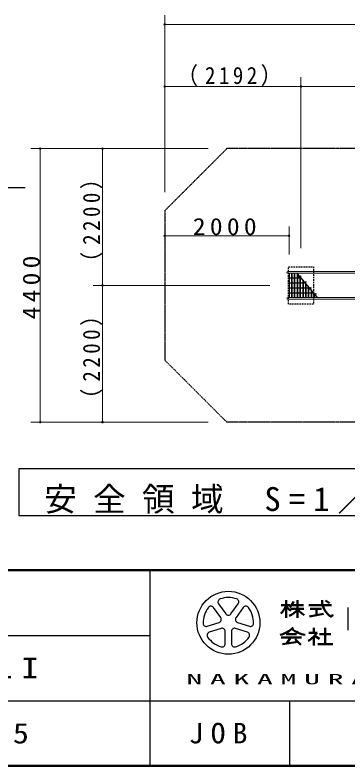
# Model space of a CAD drawing. Units: millimetres at full size, with parts at other scales. Extents: x -11724 to 54, y -1854 to 8010.
# Drawn here: x -2533 to -1462, y 0 to 2416 of the extents above; entities that cross this region are included whole.
import ezdxf

# ---------------------------------------------------------------- set-up
doc = ezdxf.new("R2010")
doc.units = ezdxf.units.MM
doc.linetypes.add('USER3', pattern=[8, 3, -1, 1, -1, 1, -1])
doc.linetypes.add('USER4', pattern=[8, 5, -3])
for name, color, linetype, lineweight in [('A3図枠', 7, 'Continuous', 25), ('線', 2, 'Continuous', 25), ('補助', 2, 'Continuous', 13)]:
    doc.layers.add(name, color=color, linetype=linetype, lineweight=lineweight)
doc.layers.add('図面プロファイル', color=7, linetype='Continuous')
doc.styles.add('ＭＳ ゴシック', font='')
doc.styles.get('ＭＳ ゴシック').set_extended_font_data('MS Gothic')

# ---------------------------------------------------------------- blocks, each defined once
blk = doc.blocks.new('dimension_origin')
at = {"color": 0, "linetype": 'Continuous', "lineweight": -2}
blk.add_circle((0, 0), 1.25, dxfattribs=at)

msp = doc.modelspace()

# ---------------------------------------------------------------- linework, layer by layer
at = {"layer": 'A3図枠', "lineweight": 50}
for p, q in [((-11550, 630), (0, 630)), ((-1660.83, 533.799), (-1660.83, 477.099)), ((-1624.38, 533.799), (-1624.38, 477.099)), ((-1521.557, 524.008), (-1534.791, 532.831)), ((-1677.03, 517.599), (-1648.68, 517.599)), ((-1643.057, 517.599), (-1605.75, 517.599)), ((-1587.93, 517.599), (-1515.03, 517.599)), ((-1647.465, 505.449), (-1604.13, 505.449)), ((-1586.659, 480.593), (-1540.6, 489.805)), ((-1583.88, 505.449), (-1547.43, 505.449)), ((-1563.63, 505.449), (-1563.63, 485.199)), ((-1571.73, 444.699), (-1571.73, 428.499)), ((-1535.28, 444.699), (-1535.28, 392.049)), ((-1677.03, 413.514), (-1612.23, 413.514)), ((-1660.83, 424.449), (-1628.43, 424.449)), ((-1646.976, 413.514), (-1658.662, 394.065)), ((-1587.93, 428.499), (-1561.535, 428.499)), ((-1571.73, 417.297), (-1571.73, 387.999)), ((-1570.214, 418.814), (-1553.884, 409.386)), ((-1553.505, 424.449), (-1517.055, 424.449)), ((-1672.951, 392.024), (-1623.377, 399.106)), ((-1632.48, 408.208), (-1614.295, 390.024)), ((-1559.58, 392.049), (-1510.98, 392.049)), ((-11550, 0), (0, 0))]:
    msp.add_line(p, q, dxfattribs=at)
at = {"layer": 'A3図枠', "color": 211}
for p, q in [((-2100, 630), (-2100, 0)), ((-5625, 420), (-2100, 420)), ((-7275, 210), (0, 210))]:
    msp.add_line(p, q, dxfattribs=at)
at = {"layer": 'A3図枠'}
for p, q in [((-1871.703, 477.496), (-1895.244, 509.897)), ((-1878.861, 521.799), (-1855.321, 489.399)), ((-1838.938, 489.399), (-1815.398, 521.799)), ((-1799.015, 509.897), (-1822.556, 477.496)), ((-1462.38, 509.499), (-1462.38, 436.599)), ((-1914.855, 449.54), (-1876.766, 461.916)), ((-1817.493, 461.916), (-1779.404, 449.54)), ((-1870.508, 442.657), (-1908.597, 430.281)), ((-1785.662, 430.281), (-1823.751, 442.657)), ((-1857.255, 392.979), (-1857.255, 433.027)), ((-1837.005, 433.027), (-1837.005, 392.979)), ((-1650, 210), (-1650, 0))]:
    msp.add_line(p, q, dxfattribs=at)
msp.add_circle((-1847.13, 460.899), 101.25, dxfattribs=at)
for centre, radius, start, end in [((-1870.67, 527.751), 10.125, 109.39847, 215.99997), ((-1847.13, 460.899), 81, 70.60155, 109.39847), ((-1823.589, 527.751), 10.125, 324, 70.60155), ((-1847.13, 460.899), 81, 142.60154, 181.39846), ((-1903.435, 503.945), 10.125, 35.99999, 142.60154), ((-1790.824, 503.945), 10.125, 37.39846, 143.99995), ((-1847.13, 460.899), 81, 358.60155, 37.39847), ((-1847.13, 495.35), 10.125, 215.99998, 324), ((-1879.895, 471.545), 10.125, 287.99998, 35.99999), ((-1814.364, 471.545), 10.125, 143.99996, 251.99999), ((-1917.983, 459.169), 10.125, 181.39848, 287.99997), ((-1867.38, 433.027), 10.125, 359.99997, 107.99999), ((-1826.88, 433.027), 10.125, 71.99997, 179.99999), ((-1776.276, 459.169), 10.125, 252.00001, 358.60156), ((-1905.468, 420.652), 10.125, 107.99999, 214.60154), ((-1847.13, 460.899), 81, 214.60156, 253.39848), ((-1847.13, 460.899), 81, 286.60155, 325.39847), ((-1788.791, 420.652), 10.125, 325.39847, 71.99996), ((-1867.38, 392.979), 10.125, 253.39847, 359.99997), ((-1826.88, 392.979), 10.125, 179.99999, 286.60154)]:
    msp.add_arc(centre, radius, start, end, dxfattribs=at)
at = {"layer": 'A3図枠', "lineweight": 50}
for centre, radius, start, end in [((-1486.89, 530.83), 58.585, 177.09472, 240.51891), ((-1723.983, 542.525), 68.538, 311.36185, 337.13638), ((-1601.496, 552.817), 70.354, 212.50346, 230.00631), ((-1680.067, 541.412), 44.009, 313.72108, 343.54317), ((-1691.207, 564.549), 91.022, 295.86917, 317.23866), ((-1557.552, 564.549), 91.022, 222.76131, 240.10806), ((-1546.191, 504.135), 38.975, 321.42112, 334.8249), ((-1706.94, 517.704), 99.609, 285.11261, 313.40619), ((-1583.101, 515.81), 95.76, 231.17281, 259.75506), ((-1669.799, 516.784), 139.697, 304.87257, 320.80411)]:
    msp.add_arc(centre, radius, start, end, dxfattribs=at)
at = {"layer": '線', "linetype": 'USER3'}
for p, q in [((-2052.016, 1786.319), (-1852.016, 1986.319)), ((-483.109, 1986.319), (-1852.016, 1986.319)), ((-2052.016, 1786.319), (-2052.016, 1306.319)), ((-2052.016, 1306.319), (-1852.016, 1106.319)), ((-483.109, 1106.319), (-1852.016, 1106.319))]:
    msp.add_line(p, q, dxfattribs=at)
at = {"layer": '線', "color": 7, "lineweight": 13}
for p, q in [((-1656.236, 1591.039), (-966.372, 1591.039)), ((-1656.236, 1585.599), (-966.372, 1585.599)), ((-1656.236, 1507.039), (-966.372, 1507.039)), ((-1656.236, 1501.599), (-966.372, 1501.599))]:
    msp.add_line(p, q, dxfattribs=at)
at = {"layer": '線'}
for p, q in [((-1652.016, 1585.599), (-1652.016, 1507.039)), ((-1644.016, 1585.599), (-1644.016, 1507.039)), ((-1643.016, 1585.599), (-1643.016, 1507.039)), ((-1635.016, 1585.599), (-1635.016, 1507.039)), ((-1634.016, 1585.599), (-1634.016, 1507.039)), ((-1618.294, 1576.397), (-1626.016, 1585.599)), ((-1626.016, 1585.599), (-1626.016, 1507.039)), ((-1625.016, 1584.407), (-1625.016, 1507.039)), ((-1621.557, 1572.507), (-1612.763, 1577.584)), ((-1618.294, 1576.397), (-1621.557, 1572.507)), ((-1617.016, 1575.129), (-1617.016, 1507.039)), ((-1612.762, 1577.586), (-1616.027, 1573.695)), ((-1609.125, 1565.47), (-1616.027, 1573.695)), ((-1616.016, 1573.682), (-1616.016, 1507.039)), ((-1652.016, 1570.319), (-1644.016, 1570.319)), ((-1652.016, 1554.319), (-1644.016, 1554.319)), ((-1643.016, 1570.319), (-1635.016, 1570.319)), ((-1643.016, 1554.319), (-1635.016, 1554.319)), ((-1634.016, 1570.319), (-1626.016, 1570.319)), ((-1634.016, 1554.319), (-1626.016, 1554.319)), ((-1625.016, 1570.319), (-1617.016, 1570.319)), ((-1625.016, 1554.319), (-1617.016, 1554.319)), ((-1616.016, 1570.319), (-1613.194, 1570.319)), ((-1616.016, 1554.319), (-1608.016, 1554.319)), ((-1602.224, 1557.245), (-1609.125, 1565.47)), ((-1608.016, 1564.148), (-1608.016, 1507.039)), ((-1607.016, 1562.956), (-1607.016, 1507.039)), ((-1607.016, 1554.319), (-1604.68, 1554.319)), ((-1605.488, 1553.356), (-1596.694, 1558.433)), ((-1602.224, 1557.245), (-1605.488, 1553.356)), ((-1603.82, 1554.319), (-1599.769, 1554.319)), ((-1596.693, 1558.435), (-1599.957, 1554.544)), ((-1593.056, 1546.319), (-1599.957, 1554.544)), ((-1599.016, 1553.422), (-1599.016, 1507.039)), ((-1598.016, 1552.23), (-1598.016, 1507.039)), ((-1652.016, 1538.319), (-1644.016, 1538.319)), ((-1652.016, 1522.319), (-1644.016, 1522.319)), ((-1643.016, 1538.319), (-1635.016, 1538.319)), ((-1643.016, 1522.319), (-1635.016, 1522.319)), ((-1634.016, 1538.319), (-1626.016, 1538.319)), ((-1634.016, 1522.319), (-1626.016, 1522.319)), ((-1625.016, 1538.319), (-1617.016, 1538.319)), ((-1625.016, 1522.319), (-1617.016, 1522.319)), ((-1616.016, 1538.319), (-1608.016, 1538.319)), ((-1616.016, 1522.319), (-1608.016, 1522.319)), ((-1607.016, 1538.319), (-1599.016, 1538.319)), ((-1607.016, 1522.319), (-1599.016, 1522.319)), ((-1598.016, 1538.319), (-1590.016, 1538.319)), ((-1598.016, 1522.319), (-1590.016, 1522.319)), ((-1586.154, 1538.094), (-1593.056, 1546.319)), ((-1590.016, 1542.696), (-1590.016, 1507.039)), ((-1589.418, 1534.205), (-1580.624, 1539.282)), ((-1586.154, 1538.094), (-1589.418, 1534.205)), ((-1589.016, 1541.504), (-1589.016, 1507.039)), ((-1589.016, 1538.319), (-1586.343, 1538.319)), ((-1589.016, 1522.319), (-1581.016, 1522.319)), ((-1580.623, 1539.283), (-1583.888, 1535.393)), ((-1576.986, 1527.168), (-1583.888, 1535.393)), ((-1581.016, 1531.97), (-1581.016, 1507.039)), ((-1579.999, 1530.758), (-1579.999, 1507.039)), ((-1579.999, 1522.319), (-1572.917, 1522.319)), ((-1570.085, 1518.943), (-1576.986, 1527.168)), ((-1573.348, 1515.054), (-1564.554, 1520.131)), ((-1570.085, 1518.943), (-1573.348, 1515.054)), ((-1571.999, 1515.833), (-1571.999, 1507.039)), ((-1570.962, 1516.431), (-1570.962, 1507.039)), ((-1564.553, 1520.132), (-1567.818, 1516.242)), ((-1560.096, 1507.039), (-1567.818, 1516.242)), ((-1562.962, 1510.455), (-1562.962, 1507.039))]:
    msp.add_line(p, q, dxfattribs=at)
at = {"layer": '線', "color": 4, "linetype": 'USER4'}
msp.add_lwpolyline([(-1653.516, 1606.319), (-1573.516, 1606.319), (-1573.516, 1486.319), (-1653.516, 1486.319)], close=True, dxfattribs=at)
at = {"layer": '線', "color": 7, "lineweight": 13}
for centre in [(-1656.236, 1588.319), (-1656.236, 1504.319)]:
    msp.add_arc(centre, 2.72, 90, 270, dxfattribs=at)
at = {"layer": '補助'}
for p, q in [((-2052.016, 1846.319), (-2052.016, 2416.319)), ((-2052.016, 2386.319), (-283.109, 2386.319)), ((-2052.016, 1846.319), (-2052.016, 2216.319)), ((-1613.516, 1666.319), (-1613.516, 2216.319)), ((-1613.516, 1666.319), (-1613.516, 2216.319)), ((-2052.016, 2186.319), (-1613.516, 2186.319)), ((-1613.516, 2186.319), (-876.012, 2186.319)), ((-1912.016, 1986.319), (-2482.016, 1986.319)), ((-2452.016, 1106.319), (-2452.016, 1986.319)), ((-1912.016, 1986.319), (-2282.016, 1986.319)), ((-2252.016, 1546.319), (-2252.016, 1986.319)), ((-2052.016, 1645.599), (-2052.016, 1736.319)), ((-1652.016, 1645.599), (-1652.016, 1736.319)), ((-2052.016, 1706.319), (-1652.016, 1706.319)), ((-1713.516, 1546.319), (-2282.016, 1546.319)), ((-1713.516, 1546.319), (-2282.016, 1546.319)), ((-2252.016, 1106.319), (-2252.016, 1546.319)), ((-1912.016, 1106.319), (-2482.016, 1106.319)), ((-1912.016, 1106.319), (-2282.016, 1106.319))]:
    msp.add_line(p, q, dxfattribs=at)
at = {"layer": '補助', "lineweight": 25}
msp.add_line((-3138.477, 1861.199), (-2500.734, 1861.199), dxfattribs=at)
msp.add_lwpolyline([(-2521.013, 956.319), (-2521.013, 806.319), (-1021.013, 806.319), (-1021.013, 956.319)], close=True, dxfattribs=at)

# ---------------------------------------------------------------- block references
at = {"layer": '補助', "xscale": 2, "yscale": 2}
for p in [(-2052.016, 2386.319), (-2052.016, 2186.319), (-1613.516, 2186.319), (-2052.016, 1706.319)]:
    msp.add_blockref('dimension_origin', p, dxfattribs=at)
for p, rotation in [((-1613.516, 2186.319), 180), ((-2452.016, 1986.319), 270), ((-2252.016, 1986.319), 270), ((-1652.016, 1706.319), 180), ((-2252.016, 1546.319), 270), ((-2252.016, 1546.319), 90), ((-2452.016, 1106.319), 90), ((-2252.016, 1106.319), 90)]:
    msp.add_blockref('dimension_origin', p, dxfattribs=dict(at, rotation=rotation))

# ---------------------------------------------------------------- texts
at = {"layer": 'A3図枠', "color": 4, "style": 'ＭＳ ゴシック'}
for s, insert, char_height, attachment_point in [('\\T1.5;\\W2.25;NAKAMURA\\~MFG.CORPORATION', (-1981.886, 262.5), 32.99, 7), ('\\T1.5;\\W1.05;JOB', (-1868.284, 105.152), 65.98, 5)]:
    msp.add_mtext(s, dxfattribs=dict(at, insert=insert, char_height=char_height, attachment_point=attachment_point))
at = {"layer": '図面プロファイル', "char_height": 65.98, "attachment_point": 5, "style": 'ＭＳ ゴシック'}
for s, insert in [('\\T1.5;\\W1.25;SLSKR-301I', (-2850, 315)), ('\\T1.5;\\W1.15;2008.02.25', (-2850, 105))]:
    msp.add_mtext(s, dxfattribs=dict(at, insert=insert))
at = {"layer": '補助', "attachment_point": 8, "style": 'ＭＳ ゴシック'}
for s, insert, char_height in [('\\T1.33;\\W0.9;（2192）', (-1832.766, 2187.319), 54.99), ('\\T1.33;\\W1.1;2000', (-1852.016, 1707.319), 54.99), ('\\T1.5;安全領域\\~S=1／150', (-1771.013, 811.319), 76.98)]:
    msp.add_mtext(s, dxfattribs=dict(at, insert=insert, char_height=char_height))
at = {"layer": '補助', "char_height": 54.99, "attachment_point": 8, "rotation": 90, "style": 'ＭＳ ゴシック'}
for s, insert in [('\\T1.33;\\W0.9;（2200）', (-2253.016, 1766.319)), ('\\T1.33;\\W1.1;4400', (-2453.016, 1546.319)), ('\\T1.33;\\W0.9;（2200）', (-2253.016, 1326.319))]:
    msp.add_mtext(s, dxfattribs=dict(at, insert=insert))

doc.saveas('drawing.dxf')
